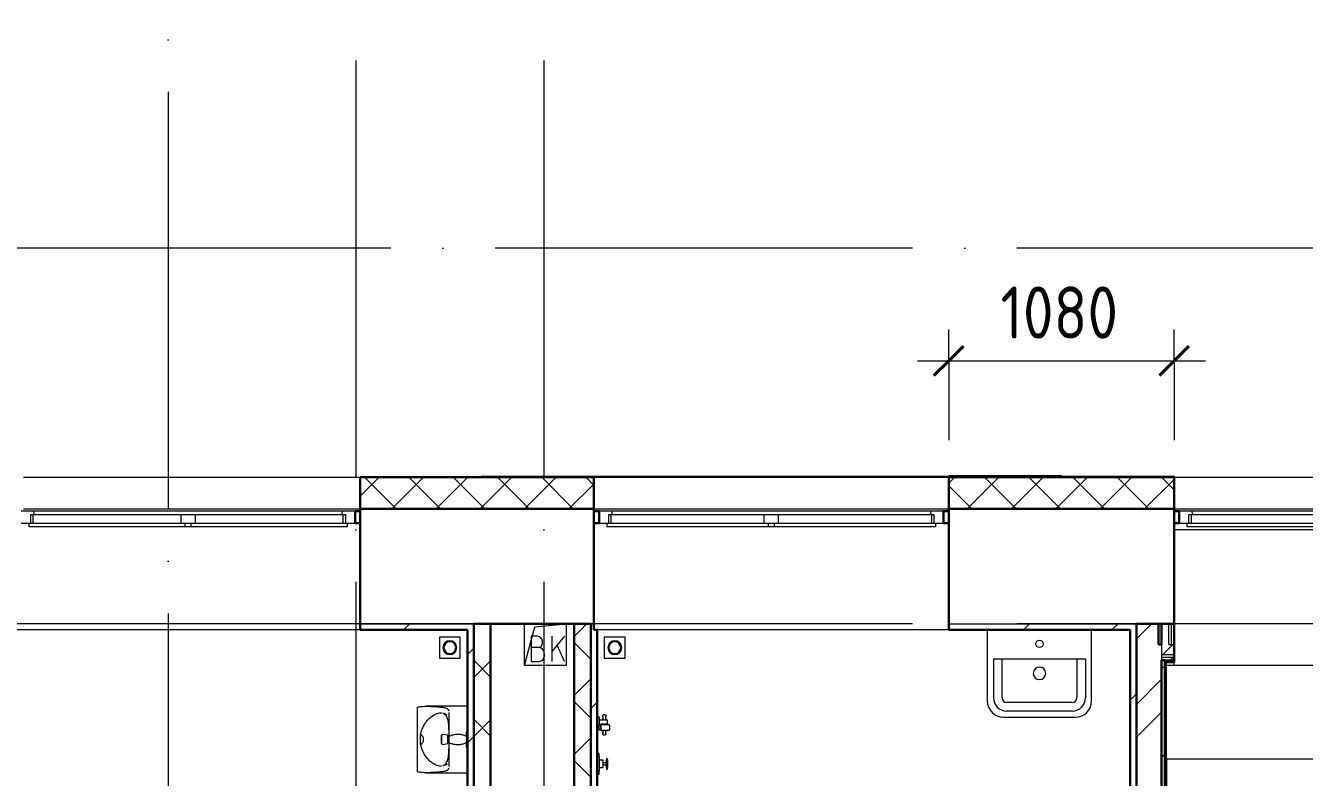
# Model space of a CAD drawing. Header units: millimetres. Extents: x -88595 to 880822, y -1054509 to -148035.
# Drawn here: x 313480 to 319608, y -268789 to -265185 of the extents above; entities that cross this region are included whole.
import ezdxf

# ---------------------------------------------------------------- set-up
doc = ezdxf.new("R2010")
doc.units = ezdxf.units.MM
doc.linetypes.add('ADSK_Линия сетки', pattern=[25, 20, -2.5, 0, -2.5])
for name, color, linetype, lineweight in [('_ Окна', 7, 'Continuous', 30), ('Обобщенные модели', 7, 'Continuous', 18), ('Оборудование', 7, 'Continuous', 18), ('Ограждение', 7, 'Continuous', 9), ('Окна', 7, 'Continuous', 9), ('Оси', 7, 'Continuous', 9), ('Перекрытие', 7, 'Continuous', 18), ('Размеры', 7, 'Continuous', 9), ('Сантехника', 7, 'Continuous', 18), ('Стены внутренние', 7, 'Continuous', 18), ('Стены наружные', 7, 'Continuous', 18), ('Стены штриховка', 7, 'Continuous', 9)]:
    doc.layers.add(name, color=color, linetype=linetype, lineweight=lineweight)
doc.styles.add('GOST Common_2', font='GOST_Common.ttf', dxfattribs={"width": 0.9, "height": 350})

# ---------------------------------------------------------------- blocks, each defined once
blk = doc.blocks.new('2 этаж')
at = {"lineweight": 18}
for p, q in [((345205, 659556.5), (345205, 659756.5)), ((345255.2, 659741.4), (345405, 659756.5)), ((345405, 659756.5), (345405, 659556.5)), ((345205, 659556.5), (345255.2, 659741.4)), ((345267.3, 659696), (345237.3, 659696)), ((345237.3, 659696), (345237.3, 659576)), ((345397.3, 659696), (345337.3, 659624.5)), ((345337.3, 659576), (345337.3, 659696)), ((345270.6, 659642.7), (345237.3, 659642.7)), ((345290.6, 659662.7), (345290.6, 659672.7)), ((345397.3, 659576), (345361.3, 659653.2)), ((345237.3, 659576), (345274, 659576)), ((345300.6, 659602.7), (345300.6, 659612.7)), ((345405, 659556.5), (345205, 659556.5))]:
    blk.add_line(p, q, dxfattribs=at)
for centre, radius, start, end in [((345267.3, 659672.7), 23.3, 0, 90), ((345270.6, 659662.7), 20, 270, 0), ((345270.6, 659612.7), 30, 0, 90), ((345274, 659602.7), 26.7, 270, 0)]:
    blk.add_arc(centre, radius, start, end, dxfattribs=at)
at = {"layer": '_ Окна', "lineweight": 18}
for p, q in [((342852.4, 660296.5), (342792.9, 660296.5)), ((342792.9, 660238.5), (342830.9, 660238.5)), ((342838.9, 660238.5), (342838.9, 660279.5)), ((342838.9, 660279.5), (342850.9, 660279.5)), ((342856.9, 660279.5), (342852.4, 660296.5)), ((344333.5, 660296.5), (344328.9, 660279.5)), ((344392.9, 660296.5), (344333.5, 660296.5)), ((344334.9, 660279.5), (344346.9, 660279.5)), ((344346.9, 660279.5), (344346.9, 660238.5)), ((344354.9, 660238.5), (344392.9, 660238.5)), ((344392.9, 660238.5), (344392.9, 660296.5)), ((345621.9, 660296.5), (345562.5, 660296.5)), ((345562.5, 660296.5), (345562.5, 660238.5)), ((345562.5, 660238.5), (345600.5, 660238.5)), ((345608.5, 660238.5), (345608.5, 660279.5)), ((345608.5, 660279.5), (345620.5, 660279.5)), ((345626.5, 660279.5), (345621.9, 660296.5)), ((347153.1, 660296.5), (347148.5, 660279.5)), ((347212.5, 660296.5), (347153.1, 660296.5)), ((347154.5, 660279.5), (347166.5, 660279.5)), ((347166.5, 660279.5), (347166.5, 660238.5)), ((347174.5, 660238.5), (347212.5, 660238.5)), ((347212.5, 660238.5), (347212.5, 660296.5)), ((348401.9, 660296.5), (348342.5, 660296.5)), ((348342.5, 660296.5), (348342.5, 660238.5)), ((348342.5, 660238.5), (348380.5, 660238.5)), ((348388.5, 660238.5), (348388.5, 660279.5)), ((348388.5, 660279.5), (348400.5, 660279.5)), ((348406.5, 660279.5), (348401.9, 660296.5))]:
    blk.add_line(p, q, dxfattribs=at)
at = {"layer": '_ Окна'}
for p, q in [((344417.9, 660296.5), (344392.9, 660296.5)), ((344392.9, 660296.5), (344392.9, 660238.5)), ((344392.9, 660238.5), (344417.9, 660238.5)), ((345562.5, 660296.5), (345537.5, 660296.5)), ((345537.5, 660238.5), (345562.5, 660238.5)), ((345562.5, 660238.5), (345562.5, 660296.5)), ((347237.5, 660296.5), (347212.5, 660296.5)), ((347212.5, 660296.5), (347212.5, 660238.5)), ((347212.5, 660238.5), (347237.5, 660238.5)), ((348342.5, 660296.5), (348317.5, 660296.5)), ((348317.5, 660238.5), (348342.5, 660238.5)), ((348342.5, 660238.5), (348342.5, 660296.5))]:
    blk.add_line(p, q, dxfattribs=at)
at = {"layer": 'Обобщенные модели'}
for p, q in [((347422.5, 659726.5), (347422.5, 659386.5)), ((347922.5, 659386.5), (347922.5, 659726.5)), ((347451.9, 659588.5), (347451.9, 659401.4)), ((347451.9, 659588.5), (347893.1, 659588.5)), ((347493.2, 659401.4), (347493.2, 659588.5)), ((347851.8, 659588.5), (347851.8, 659401.4)), ((347893.1, 659588.5), (347893.1, 659401.4)), ((347829.5, 659379.1), (347515.5, 659379.1)), ((347829.5, 659337.8), (347515.5, 659337.8)), ((347500.5, 659308.5), (347672.6, 659308.5)), ((347672.6, 659308.5), (347844.5, 659308.5))]:
    blk.add_line(p, q, dxfattribs=at)
blk.add_circle((347672.5, 659660.2), 17.5, dxfattribs=at)
for centre, radius, start, end in [((347672.9, 659518.3), 30, 0, 180), ((347672.9, 659518.3), 30, 180, 0), ((347500.5, 659386.5), 78, 180, 270), ((347515.5, 659401.4), 63.6, 180, 270), ((347515.5, 659401.4), 22.3, 180, 270), ((347829.5, 659401.4), 63.6, 270, 0), ((347829.5, 659401.4), 22.3, 270, 0), ((347844.5, 659386.5), 78, 270, 0)]:
    blk.add_arc(centre, radius, start, end, dxfattribs=at)
at = {"layer": 'Ограждение'}
for p, q in [((350017.5, 660206.5), (348317.5, 660206.5)), ((350017.5, 659756.5), (348317.5, 659756.5)), ((348317.5, 659556.5), (348317.5, 659571.5)), ((355882.5, 659556.5), (348277.5, 659556.5)), ((355882.5, 659556.5), (348277.5, 659556.5)), ((350017.5, 659556.5), (348317.5, 659556.5)), ((355882.5, 659106.5), (348277.5, 659106.5)), ((348282.5, 654021.5), (348282.5, 659106.5))]:
    blk.add_line(p, q, dxfattribs=at)
at = {"layer": 'Окна'}
for p, q in [((342830.9, 660238.5), (343577.9, 660238.5)), ((342830.9, 660221.5), (342830.9, 660238.5)), ((342850.9, 660279.5), (343557.9, 660279.5)), ((342850.9, 660238.5), (342850.9, 660279.5)), ((344333.5, 660296.5), (342852.4, 660296.5)), ((343557.9, 660279.5), (343627.9, 660279.5)), ((343557.9, 660279.5), (343557.9, 660238.5)), ((343577.9, 660238.5), (343607.9, 660238.5)), ((343577.9, 660238.5), (343577.9, 660221.5)), ((343607.9, 660238.5), (344354.9, 660238.5)), ((343607.9, 660221.5), (343607.9, 660238.5)), ((343627.9, 660279.5), (344334.9, 660279.5)), ((343627.9, 660238.5), (343627.9, 660279.5)), ((344334.9, 660279.5), (344334.9, 660238.5)), ((344354.9, 660238.5), (344354.9, 660221.5)), ((345600.5, 660238.5), (346372.5, 660238.5)), ((345600.5, 660221.5), (345600.5, 660238.5)), ((345620.5, 660279.5), (346352.5, 660279.5)), ((345620.5, 660238.5), (345620.5, 660279.5)), ((347153.1, 660296.5), (345621.9, 660296.5)), ((346352.5, 660279.5), (346422.5, 660279.5)), ((346352.5, 660279.5), (346352.5, 660238.5)), ((346372.5, 660238.5), (346402.5, 660238.5)), ((346372.5, 660238.5), (346372.5, 660221.5)), ((346402.5, 660238.5), (347174.5, 660238.5)), ((346402.5, 660221.5), (346402.5, 660238.5)), ((346422.5, 660279.5), (347154.5, 660279.5)), ((346422.5, 660238.5), (346422.5, 660279.5)), ((347154.5, 660279.5), (347154.5, 660238.5)), ((347174.5, 660238.5), (347174.5, 660221.5)), ((348380.5, 660238.5), (349152.5, 660238.5)), ((348380.5, 660221.5), (348380.5, 660238.5)), ((348400.5, 660279.5), (349132.5, 660279.5)), ((348400.5, 660238.5), (348400.5, 660279.5)), ((349933.1, 660296.5), (348401.9, 660296.5)), ((343577.9, 660221.5), (342830.9, 660221.5)), ((343607.9, 660221.5), (343577.9, 660221.5)), ((344354.9, 660221.5), (343607.9, 660221.5)), ((346372.5, 660221.5), (345600.5, 660221.5)), ((346402.5, 660221.5), (346372.5, 660221.5)), ((347174.5, 660221.5), (346402.5, 660221.5)), ((349152.5, 660221.5), (348380.5, 660221.5))]:
    blk.add_line(p, q, dxfattribs=at)
at = {"layer": 'Оси', "linetype": 'ADSK_Линия сетки', "ltscale": 100}
for p, q in [((343497.5, 697307.1), (343497.5, 631330.4)), ((344397.5, 662456.5), (344397.5, 632600.4)), ((345297.5, 662456.5), (345297.5, 632600.4)), ((364564.8, 661556.5), (287587.4, 661556.5)), ((364564.8, 659756.5), (287587.4, 659756.5))]:
    blk.add_line(p, q, dxfattribs=at)
at = {"layer": 'Перекрытие', "color": 49, "ltscale": 100, "true_color": 0x464646}
for p, q in [((345205, 659556.5), (345205, 659756.5)), ((345405, 659756.5), (345405, 659556.5)), ((345405, 659556.5), (345205, 659556.5))]:
    blk.add_line(p, q, dxfattribs=at)
at = {"layer": 'Размеры', "lineweight": 20}
for p, q in [((347237.5, 661016.1), (347237.5, 661166.1)), ((348317.5, 661016.1), (348317.5, 661166.1)), ((347087.5, 661016.1), (348467.5, 661016.1)), ((347237.5, 661016.1), (347237.5, 660636.5)), ((348317.5, 661016.1), (348317.5, 660636.5))]:
    blk.add_line(p, q, dxfattribs=at)
at = {"layer": 'Размеры', "lineweight": 40}
for p, q in [((347237.5, 661016.1), (347308.2, 661086.8)), ((348317.5, 661016.1), (348388.2, 661086.8)), ((347237.5, 661016.1), (347166.8, 660945.4)), ((348317.5, 661016.1), (348246.8, 660945.4))]:
    blk.add_line(p, q, dxfattribs=at)
at = {"layer": 'Сантехника'}
for p, q in [((344797.5, 659691.5), (344797.5, 659591.5)), ((344897.5, 659691.5), (344797.5, 659691.5)), ((344897.5, 659591.5), (344897.5, 659691.5)), ((345687.5, 659691.5), (345587.5, 659691.5)), ((345587.5, 659691.5), (345587.5, 659591.5)), ((345687.5, 659591.5), (345687.5, 659691.5)), ((345660.4, 659658.2), (345660.4, 659658.2)), ((345660.4, 659624.9), (345660.4, 659624.8)), ((344797.5, 659591.5), (344897.5, 659591.5)), ((345587.5, 659591.5), (345687.5, 659591.5)), ((344692.5, 659046), (344692.5, 659357)), ((344932.5, 659361), (344735.4, 659361)), ((344842.3, 659311.5), (344842.3, 659210.2)), ((345562.5, 659310.5), (345552.5, 659310.5)), ((345552.5, 659258.5), (345562.5, 659258.5)), ((345562.5, 659309.8), (345562.5, 659310.5)), ((345562.5, 659305.5), (345562.5, 659310.5)), ((345562.5, 659305.5), (345562.5, 659271.1)), ((345601.5, 659294.5), (345562.5, 659294.5)), ((345562.5, 659274.5), (345601.5, 659274.5)), ((345562.5, 659271.1), (345569.5, 659271.1)), ((345562.5, 659246.1), (345562.5, 659271.1)), ((345569.5, 659271.1), (345572.5, 659271.1)), ((345569.5, 659271.1), (345569.5, 659246.1)), ((345572.5, 659274.5), (345572.5, 659271.1)), ((345602.5, 659274.5), (345572.5, 659274.5)), ((345612.5, 659271.1), (345572.5, 659271.1)), ((345572.5, 659270.3), (345572.5, 659270.1)), ((345572.5, 659247.1), (345572.5, 659270.1)), ((345572.5, 659247.1), (345572.5, 659270.1)), ((345602.5, 659275.5), (345602.5, 659293.5)), ((345602.5, 659270.1), (345602.5, 659274.5)), ((345612.5, 659270.9), (345612.5, 659271.1)), ((345612.5, 659270.1), (345612.5, 659271.1)), ((345612.5, 659270.1), (345612.5, 659247.1)), ((344707.3, 659201.5), (344707.3, 659225.1)), ((344707.3, 659177.9), (344707.3, 659201.5)), ((344837.5, 659221.5), (344813.8, 659225.7)), ((344837.5, 659201.5), (344837.5, 659221.5)), ((344842.5, 659211.5), (344837.5, 659211.5)), ((344837.5, 659181.5), (344837.5, 659201.5)), ((344842.1, 659225.4), (344842.1, 659210.2)), ((344842.5, 659216.5), (344842.5, 659201.5)), ((344842.5, 659201.5), (344842.5, 659186.5)), ((345569.5, 659246.1), (345562.5, 659246.1)), ((345572.5, 659246.1), (345569.5, 659246.1)), ((345572.5, 659247.1), (345572.5, 659246.8)), ((345572.5, 659246.1), (345572.5, 659244.5)), ((345572.5, 659246.1), (345612.5, 659246.1)), ((345572.5, 659244.5), (345580, 659244.5)), ((345580, 659244.5), (345580, 659247.1)), ((345595, 659247.1), (345595, 659244.5)), ((345595, 659244.7), (345595, 659243.9)), ((345595, 659244.5), (345602.5, 659244.5)), ((345602.5, 659244.5), (345602.5, 659247.1)), ((345612.5, 659246.1), (345612.5, 659247.1)), ((345612.5, 659246.1), (345612.5, 659246.2)), ((344813.8, 659177.3), (344837.5, 659181.5)), ((344837.5, 659191.5), (344842.5, 659191.5)), ((344842.1, 659192.8), (344842.1, 659177.6)), ((344842.3, 659192.8), (344842.3, 659091.5)), ((345562.5, 659134.5), (345552.5, 659134.5)), ((345562.5, 659134), (345562.5, 659134.5)), ((345562.5, 659119.5), (345562.5, 659134.5)), ((345562.5, 659119.5), (345562.5, 659049.5)), ((345582.5, 659102), (345562.5, 659102)), ((345582.5, 659067), (345582.5, 659102)), ((345597.5, 659089.5), (345582.5, 659089.5)), ((345582.5, 659079.5), (345597.5, 659079.5)), ((345602.5, 659109.5), (345597.5, 659109.5)), ((345597.5, 659109.5), (345597.5, 659104.5)), ((345597.5, 659109.5), (345597.5, 659107)), ((345597.5, 659068.5), (345597.5, 659104.5)), ((345602.5, 659107), (345602.5, 659109.5)), ((345602.5, 659104.5), (345602.5, 659109.5)), ((345602.5, 659104.5), (345602.5, 659068.5)), ((344735.4, 659042.1), (344932.5, 659042.1)), ((345552.5, 659034.5), (345562.5, 659034.5)), ((345562.5, 659067), (345582.5, 659067)), ((345562.5, 659034.5), (345562.5, 659049.5)), ((345562.5, 659034.5), (345562.5, 659035)), ((345597.5, 659068.5), (345597.5, 659059.5)), ((345597.5, 659060.7), (345597.5, 659059.5)), ((345597.5, 659059.5), (345602.5, 659059.5)), ((345602.5, 659059.5), (345602.5, 659068.5)), ((345602.5, 659059.5), (345602.5, 659060.7))]:
    blk.add_line(p, q, dxfattribs=at)
at = {"layer": 'Сантехника', "flags": 128}
for points in [[(344833.9, 659318.4), (344828.7, 659321.1), (344823.3, 659323.7), (344817.8, 659326.1), (344813.8, 659327.6)], [(345580, 659313.8), (345580, 659314.1), (345580, 659314.4), (345580.1, 659314.7), (345580.1, 659315), (345580.2, 659315.3), (345580.2, 659315.6), (345580.3, 659315.9), (345580.4, 659316.2), (345580.5, 659316.4), (345580.6, 659316.7), (345580.7, 659317), (345580.8, 659317.3), (345581, 659317.5), (345581.1, 659317.8), (345581.3, 659318), (345581.5, 659318.3), (345581.7, 659318.5), (345581.9, 659318.7), (345582.1, 659319), (345582.3, 659319.2), (345582.5, 659319.4), (345582.7, 659319.6), (345583, 659319.8), (345583.2, 659319.9), (345583.4, 659320.1), (345583.7, 659320.3), (345584, 659320.4), (345584.2, 659320.5), (345584.5, 659320.7), (345584.8, 659320.8), (345585.1, 659320.9), (345585.4, 659321), (345585.6, 659321.1), (345585.9, 659321.1), (345586.2, 659321.2), (345586.5, 659321.2), (345586.8, 659321.3), (345587.1, 659321.3), (345587.4, 659321.3), (345587.7, 659321.3), (345588, 659321.3), (345588.3, 659321.3), (345588.6, 659321.2), (345588.9, 659321.2), (345589.2, 659321.1), (345589.5, 659321), (345589.8, 659320.9), (345590.1, 659320.8), (345590.3, 659320.7), (345590.6, 659320.6), (345590.9, 659320.5), (345591.2, 659320.3), (345591.4, 659320.2), (345591.7, 659320), (345591.9, 659319.9), (345592.2, 659319.7), (345592.4, 659319.5), (345592.6, 659319.3), (345592.8, 659319.1), (345593, 659318.9), (345593.2, 659318.6), (345593.4, 659318.4), (345593.6, 659318.2), (345593.8, 659317.9), (345593.9, 659317.7), (345594.1, 659317.4), (345594.2, 659317.1), (345594.3, 659316.9), (345594.5, 659316.6), (345594.6, 659316.3), (345594.7, 659316), (345594.7, 659315.7), (345594.8, 659315.4), (345594.9, 659315.1), (345594.9, 659314.9), (345595, 659314.6), (345595, 659314.3), (345595, 659314), (345595, 659313.8)], [(345580, 659313.8), (345580, 659313.8), (345580, 659313.6), (345580, 659313.4), (345580, 659313.2), (345580, 659312.8), (345580, 659312.4), (345580, 659311.8), (345580, 659311.3), (345580, 659310.6), (345580, 659309.8), (345580, 659309), (345580, 659308.1), (345580, 659307.2), (345580, 659306.2), (345580, 659305.1), (345580, 659303.9), (345580, 659302.7), (345580, 659301.4), (345580, 659300), (345580, 659299.2)], [(345580, 659310.1), (345580, 659310.8), (345580, 659311.4), (345580, 659311.9), (345580, 659312.4), (345580, 659312.8), (345580, 659313.1), (345580, 659313.4), (345580, 659313.6), (345580, 659313.7), (345580, 659313.8), (345580, 659313.8)], [(345580, 659295), (345580, 659296.4), (345580, 659297.7), (345580, 659299), (345580, 659300.3), (345580, 659301.5), (345580, 659302.7)], [(345580, 659295.6), (345580, 659296.9), (345580, 659298.3), (345580, 659299.2)], [(345595, 659299.2), (345595, 659300.5), (345595, 659301.9), (345595, 659303.1), (345595, 659304.3), (345595, 659305.5), (345595, 659306.5), (345595, 659307.5), (345595, 659308.5), (345595, 659309.3), (345595, 659310.1), (345595, 659310.8), (345595, 659311.5), (345595, 659312), (345595, 659312.5), (345595, 659312.9), (345595, 659313.3), (345595, 659313.5), (345595, 659313.7), (345595, 659313.8), (345595, 659313.8)], [(345595, 659313.8), (345595, 659313.8), (345595, 659313.7), (345595, 659313.5), (345595, 659313.3), (345595, 659313), (345595, 659312.6), (345595, 659312.1), (345595, 659311.6), (345595, 659311.1), (345595, 659310.5)], [(345595, 659302.2), (345595, 659301), (345595, 659299.7), (345595, 659298.5), (345595, 659297.1), (345595, 659295.8), (345595, 659294.5)], [(345595, 659299.2), (345595, 659297.8), (345595, 659296.4), (345595, 659295.2)], [(344808, 659220.8), (344808, 659221), (344808, 659221.2), (344808, 659221.4), (344808, 659221.6), (344808.1, 659221.7), (344808.1, 659221.9), (344808.2, 659222.1), (344808.2, 659222.3), (344808.3, 659222.5), (344808.4, 659222.7), (344808.4, 659222.9), (344808.5, 659223.1), (344808.6, 659223.2), (344808.7, 659223.4), (344808.8, 659223.6), (344808.9, 659223.7), (344809.1, 659223.9), (344809.2, 659224.1), (344809.3, 659224.2), (344809.5, 659224.3), (344809.6, 659224.5), (344809.8, 659224.6), (344809.9, 659224.7), (344810.1, 659224.9), (344810.3, 659225), (344810.4, 659225.1), (344810.6, 659225.2), (344810.8, 659225.3), (344811, 659225.3), (344811.1, 659225.4), (344811.3, 659225.5), (344811.5, 659225.5), (344811.7, 659225.6), (344811.9, 659225.6), (344812.1, 659225.7), (344812.3, 659225.7), (344812.5, 659225.7), (344812.7, 659225.8), (344812.9, 659225.8), (344813.1, 659225.8), (344813.3, 659225.7), (344813.5, 659225.7), (344813.7, 659225.7), (344813.8, 659225.7)], [(344808, 659201.5), (344808, 659202.3), (344808, 659203), (344808, 659203.8), (344808, 659204.6), (344808, 659205.3), (344808, 659206.1), (344808, 659206.8), (344808, 659207.6), (344808, 659208.3), (344808, 659209), (344808, 659209.7), (344808, 659210.4), (344808, 659211.1), (344808, 659211.7), (344808, 659212.4), (344808, 659213), (344808, 659213.6), (344808, 659214.2), (344808, 659214.8), (344808, 659215.3), (344808, 659215.8), (344808, 659216.3), (344808, 659216.8), (344808, 659217.3), (344808, 659217.7), (344808, 659218.1), (344808, 659218.5), (344808, 659218.8), (344808, 659219.2), (344808, 659219.4), (344808, 659219.7), (344808, 659219.9), (344808, 659220.2), (344808, 659220.3), (344808, 659220.5), (344808, 659220.6), (344808, 659220.7), (344808, 659220.7), (344808, 659220.8)], [(344808, 659220.8), (344808, 659220.7), (344808, 659220.7), (344808, 659220.6), (344808, 659220.5), (344808, 659220.4), (344808, 659220.2), (344808, 659220), (344808, 659219.8), (344808, 659219.5), (344808, 659219.2), (344808, 659218.9), (344808, 659218.6), (344808, 659218.2), (344808, 659217.8), (344808, 659217.4), (344808, 659216.9), (344808, 659216.5), (344808, 659216), (344808, 659215.5), (344808, 659214.9), (344808, 659214.4), (344808, 659213.8), (344808, 659213.2), (344808, 659212.5), (344808, 659211.9), (344808, 659211.3), (344808, 659210.6), (344808, 659209.9), (344808, 659209.2), (344808, 659208.5), (344808, 659207.8), (344808, 659207), (344808, 659206.3), (344808, 659205.5), (344808, 659204.8), (344808, 659204), (344808, 659203.3), (344808, 659202.5), (344808, 659201.7), (344808, 659201.5)], [(344808, 659201.5), (344808, 659200.7), (344808, 659200), (344808, 659199.2), (344808, 659198.4), (344808, 659197.7), (344808, 659196.9), (344808, 659196.2), (344808, 659195.5), (344808, 659194.7), (344808, 659194), (344808, 659193.3), (344808, 659192.6), (344808, 659191.9), (344808, 659191.3), (344808, 659190.6), (344808, 659190), (344808, 659189.4), (344808, 659188.8), (344808, 659188.2), (344808, 659187.7), (344808, 659187.2), (344808, 659186.7), (344808, 659186.2), (344808, 659185.7), (344808, 659185.3), (344808, 659184.9), (344808, 659184.5), (344808, 659184.2), (344808, 659183.9), (344808, 659183.6), (344808, 659183.3), (344808, 659183.1), (344808, 659182.9), (344808, 659182.7), (344808, 659182.5), (344808, 659182.4), (344808, 659182.3), (344808, 659182.3), (344808, 659182.3)], [(344808, 659182.3), (344808, 659182.3), (344808, 659182.3), (344808, 659182.4), (344808, 659182.5), (344808, 659182.6), (344808, 659182.8), (344808, 659183), (344808, 659183.2), (344808, 659183.5), (344808, 659183.8), (344808, 659184.1), (344808, 659184.4), (344808, 659184.8), (344808, 659185.2), (344808, 659185.6), (344808, 659186.1), (344808, 659186.5), (344808, 659187), (344808, 659187.6), (344808, 659188.1), (344808, 659188.7), (344808, 659189.2), (344808, 659189.8), (344808, 659190.5), (344808, 659191.1), (344808, 659191.8), (344808, 659192.4), (344808, 659193.1), (344808, 659193.8), (344808, 659194.5), (344808, 659195.3), (344808, 659196), (344808, 659196.7), (344808, 659197.5), (344808, 659198.2), (344808, 659199), (344808, 659199.8), (344808, 659200.5), (344808, 659201.3), (344808, 659201.5)], [(344842.5, 659216.5), (344845.7, 659218.1), (344849, 659219.6), (344852.3, 659221), (344855.7, 659222.3), (344859.1, 659223.4), (344862.6, 659224.3), (344866.1, 659225.2), (344869.6, 659225.8), (344873.2, 659226.4), (344876.7, 659226.8), (344880.3, 659227.1), (344883.9, 659227.2), (344887.5, 659227.1), (344891.1, 659227), (344894.7, 659226.6), (344898.3, 659226.2), (344901.8, 659225.6), (344905.4, 659224.8), (344908.8, 659224), (344912.3, 659222.9), (344915.7, 659221.8), (344919.1, 659220.5), (344922.4, 659219), (344925.6, 659217.5), (344927.5, 659216.5)], [(344927.5, 659236.5), (344927.5, 659236.7), (344927.5, 659236.9), (344927.5, 659237.1), (344927.6, 659237.3), (344927.6, 659237.5), (344927.6, 659237.7), (344927.7, 659237.9), (344927.8, 659238.1), (344927.8, 659238.3), (344927.9, 659238.5), (344928, 659238.6), (344928.1, 659238.8), (344928.2, 659239), (344928.3, 659239.2), (344928.4, 659239.3), (344928.5, 659239.5), (344928.6, 659239.6), (344928.7, 659239.8), (344928.9, 659240), (344929, 659240.1), (344929.2, 659240.2), (344929.3, 659240.4), (344929.5, 659240.5), (344929.6, 659240.6), (344929.8, 659240.7), (344930, 659240.8), (344930.1, 659240.9), (344930.3, 659241), (344930.5, 659241.1), (344930.7, 659241.2), (344930.9, 659241.2), (344931.1, 659241.3), (344931.3, 659241.3), (344931.5, 659241.4), (344931.7, 659241.4), (344931.8, 659241.5), (344932, 659241.5), (344932.2, 659241.5), (344932.4, 659241.5), (344932.5, 659241.5)], [(344927.5, 659216.5), (344927.5, 659217.7), (344927.5, 659218.9), (344927.5, 659220.1), (344927.5, 659221.3), (344927.5, 659222.4), (344927.5, 659223.5), (344927.5, 659224.6), (344927.5, 659225.6), (344927.5, 659226.6), (344927.5, 659227.6), (344927.5, 659228.5), (344927.5, 659229.4), (344927.5, 659230.2), (344927.5, 659231), (344927.5, 659231.7), (344927.5, 659232.4), (344927.5, 659233), (344927.5, 659233.6), (344927.5, 659234.1), (344927.5, 659234.6), (344927.5, 659235), (344927.5, 659235.4), (344927.5, 659235.7), (344927.5, 659236), (344927.5, 659236.2), (344927.5, 659236.4), (344927.5, 659236.5), (344927.5, 659236.5)], [(344927.5, 659236.5), (344927.5, 659236.5), (344927.5, 659236.4), (344927.5, 659236.3), (344927.5, 659236.1), (344927.5, 659235.8), (344927.5, 659235.5), (344927.5, 659235.1), (344927.5, 659234.7), (344927.5, 659234.3), (344927.5, 659233.7), (344927.5, 659233.2), (344927.5, 659232.6), (344927.5, 659231.9), (344927.5, 659231.2), (344927.5, 659230.4), (344927.5, 659229.6), (344927.5, 659228.7), (344927.5, 659227.8), (344927.5, 659226.9), (344927.5, 659225.9), (344927.5, 659224.9), (344927.5, 659223.8), (344927.5, 659222.7), (344927.5, 659221.6), (344927.5, 659220.4), (344927.5, 659219.2), (344927.5, 659218), (344927.5, 659216.8), (344927.5, 659215.5), (344927.5, 659214.2), (344927.5, 659212.9), (344927.5, 659211.5), (344927.5, 659210.2), (344927.5, 659208.8), (344927.5, 659207.5), (344927.5, 659206.1), (344927.5, 659204.7), (344927.5, 659203.3), (344927.5, 659201.9), (344927.5, 659201.5)], [(344927.5, 659201.5), (344927.5, 659200.1), (344927.5, 659198.7), (344927.5, 659197.3), (344927.5, 659195.9), (344927.5, 659194.6), (344927.5, 659193.2), (344927.5, 659191.8), (344927.5, 659190.5), (344927.5, 659189.2), (344927.5, 659187.9), (344927.5, 659186.6), (344927.5, 659185.3), (344927.5, 659184.1), (344927.5, 659182.9), (344927.5, 659181.7), (344927.5, 659180.6), (344927.5, 659179.5), (344927.5, 659178.4), (344927.5, 659177.4), (344927.5, 659176.4), (344927.5, 659175.4), (344927.5, 659174.5), (344927.5, 659173.7), (344927.5, 659172.8), (344927.5, 659172.1), (344927.5, 659171.3), (344927.5, 659170.6), (344927.5, 659170), (344927.5, 659169.4), (344927.5, 659168.9), (344927.5, 659168.4), (344927.5, 659168), (344927.5, 659167.6), (344927.5, 659167.3), (344927.5, 659167), (344927.5, 659166.8), (344927.5, 659166.7), (344927.5, 659166.6), (344927.5, 659166.5)], [(345580, 659243.9), (345580, 659242.5), (345580, 659241.1), (345580, 659239.9), (345580, 659238.7), (345580, 659237.5), (345580, 659236.5), (345580, 659235.5), (345580, 659234.5), (345580, 659233.7), (345580, 659232.9), (345580, 659232.2), (345580, 659231.5), (345580, 659231), (345580, 659230.5), (345580, 659230.1), (345580, 659229.7), (345580, 659229.5), (345580, 659229.3), (345580, 659229.2), (345580, 659229.2)], [(345580, 659229.2), (345580, 659229.3), (345580, 659229.4), (345580, 659229.5), (345580, 659229.8), (345580, 659230.1), (345580, 659230.4), (345580, 659230.9), (345580, 659231.4), (345580, 659231.9), (345580, 659232.6)], [(345595, 659229.2), (345595, 659228.9), (345595, 659228.6), (345594.9, 659228.3), (345594.9, 659228), (345594.9, 659227.7), (345594.8, 659227.4), (345594.7, 659227.1), (345594.6, 659226.9), (345594.5, 659226.6), (345594.4, 659226.3), (345594.3, 659226), (345594.2, 659225.8), (345594, 659225.5), (345593.9, 659225.2), (345593.7, 659225), (345593.5, 659224.7), (345593.3, 659224.5), (345593.1, 659224.3), (345592.9, 659224), (345592.7, 659223.8), (345592.5, 659223.6), (345592.3, 659223.4), (345592, 659223.2), (345591.8, 659223.1), (345591.6, 659222.9), (345591.3, 659222.7), (345591, 659222.6), (345590.8, 659222.5), (345590.5, 659222.3), (345590.2, 659222.2), (345589.9, 659222.1), (345589.7, 659222), (345589.4, 659222), (345589.1, 659221.9), (345588.8, 659221.8), (345588.5, 659221.8), (345588.2, 659221.7), (345587.9, 659221.7), (345587.6, 659221.7), (345587.3, 659221.7), (345587, 659221.7), (345586.7, 659221.8), (345586.4, 659221.8), (345586.1, 659221.9), (345585.8, 659221.9), (345585.5, 659222), (345585.2, 659222.1), (345584.9, 659222.2), (345584.7, 659222.3), (345584.4, 659222.4), (345584.1, 659222.5), (345583.8, 659222.7), (345583.6, 659222.8), (345583.3, 659223), (345583.1, 659223.2), (345582.8, 659223.3), (345582.6, 659223.5), (345582.4, 659223.7), (345582.2, 659223.9), (345582, 659224.2), (345581.8, 659224.4), (345581.6, 659224.6), (345581.4, 659224.8), (345581.2, 659225.1), (345581.1, 659225.4), (345580.9, 659225.6), (345580.8, 659225.9), (345580.7, 659226.1), (345580.5, 659226.4), (345580.4, 659226.7), (345580.3, 659227), (345580.3, 659227.3), (345580.2, 659227.6), (345580.1, 659227.9), (345580.1, 659228.2), (345580, 659228.5), (345580, 659228.8), (345580, 659229.1), (345580, 659229.2)], [(345595, 659229.2), (345595, 659229.3), (345595, 659229.4), (345595, 659229.6), (345595, 659229.9), (345595, 659230.2), (345595, 659230.6), (345595, 659231.2), (345595, 659231.8), (345595, 659232.4), (345595, 659233.2), (345595, 659234), (345595, 659234.9), (345595, 659235.8), (345595, 659236.9), (345595, 659237.9), (345595, 659239.1), (345595, 659240.3), (345595, 659241.6), (345595, 659243), (345595, 659243.9)], [(345595, 659232.3), (345595, 659231.7), (345595, 659231.1), (345595, 659230.7), (345595, 659230.3), (345595, 659229.9), (345595, 659229.6), (345595, 659229.4), (345595, 659229.3), (345595, 659229.2), (345595, 659229.2)], [(344813.8, 659177.3), (344813.6, 659177.3), (344813.4, 659177.3), (344813.2, 659177.3), (344813, 659177.3), (344812.8, 659177.3), (344812.6, 659177.3), (344812.4, 659177.3), (344812.2, 659177.3), (344812, 659177.3), (344811.8, 659177.4), (344811.6, 659177.4), (344811.5, 659177.5), (344811.3, 659177.6), (344811.1, 659177.6), (344810.9, 659177.7), (344810.7, 659177.8), (344810.5, 659177.9), (344810.4, 659178), (344810.2, 659178.1), (344810, 659178.2), (344809.9, 659178.3), (344809.7, 659178.4), (344809.6, 659178.6), (344809.4, 659178.7), (344809.3, 659178.9), (344809.1, 659179), (344809, 659179.2), (344808.9, 659179.3), (344808.8, 659179.5), (344808.7, 659179.7), (344808.6, 659179.8), (344808.5, 659180), (344808.4, 659180.2), (344808.3, 659180.4), (344808.3, 659180.6), (344808.2, 659180.8), (344808.1, 659180.9), (344808.1, 659181.1), (344808, 659181.3), (344808, 659181.5), (344808, 659181.7), (344808, 659181.9), (344808, 659182.1), (344808, 659182.3)], [(344927.5, 659186.5), (344924.3, 659184.9), (344921, 659183.4), (344917.7, 659182), (344914.3, 659180.7), (344910.9, 659179.6), (344907.4, 659178.7), (344903.9, 659177.9), (344900.4, 659177.2), (344896.8, 659176.6), (344893.3, 659176.2), (344889.7, 659176), (344886.1, 659175.8), (344882.5, 659175.9), (344878.9, 659176), (344875.3, 659176.4), (344871.7, 659176.8), (344868.2, 659177.4), (344864.6, 659178.2), (344861.2, 659179.1), (344857.7, 659180.1), (344854.3, 659181.2), (344850.9, 659182.5), (344847.6, 659184), (344844.4, 659185.5), (344842.5, 659186.5)], [(344927.5, 659166.5), (344927.5, 659166.5), (344927.5, 659166.6), (344927.5, 659166.8), (344927.5, 659167), (344927.5, 659167.2), (344927.5, 659167.5), (344927.5, 659167.9), (344927.5, 659168.3), (344927.5, 659168.7), (344927.5, 659169.3), (344927.5, 659169.8), (344927.5, 659170.5), (344927.5, 659171.1), (344927.5, 659171.9), (344927.5, 659172.6), (344927.5, 659173.4), (344927.5, 659174.3), (344927.5, 659175.2), (344927.5, 659176.1), (344927.5, 659177.1), (344927.5, 659178.1), (344927.5, 659179.2), (344927.5, 659180.3), (344927.5, 659181.4), (344927.5, 659182.6), (344927.5, 659183.8), (344927.5, 659185), (344927.5, 659186.3)], [(344932.5, 659161.5), (344932.3, 659161.5), (344932.1, 659161.5), (344931.9, 659161.5), (344931.7, 659161.6), (344931.5, 659161.6), (344931.3, 659161.6), (344931.1, 659161.7), (344930.9, 659161.8), (344930.7, 659161.8), (344930.6, 659161.9), (344930.4, 659162), (344930.2, 659162.1), (344930, 659162.2), (344929.8, 659162.3), (344929.7, 659162.4), (344929.5, 659162.5), (344929.4, 659162.6), (344929.2, 659162.7), (344929.1, 659162.9), (344928.9, 659163), (344928.8, 659163.2), (344928.6, 659163.3), (344928.5, 659163.5), (344928.4, 659163.6), (344928.3, 659163.8), (344928.2, 659164), (344928.1, 659164.1), (344928, 659164.3), (344927.9, 659164.5), (344927.8, 659164.7), (344927.8, 659164.9), (344927.7, 659165.1), (344927.7, 659165.3), (344927.6, 659165.5), (344927.6, 659165.7), (344927.5, 659165.9), (344927.5, 659166.1), (344927.5, 659166.3), (344927.5, 659166.5), (344927.5, 659166.5)], [(344813.8, 659075.4), (344819.4, 659077.6), (344824.9, 659080), (344830.2, 659082.6), (344835.3, 659085.5)]]:
    blk.add_lwpolyline(points, dxfattribs=at)
at = {"layer": 'Сантехника'}
for centre, radius, start, end in [((344847.5, 659641.5), 33.3, 0, 180), ((344847.5, 659641.5), 33.3, 180, 0), ((344847.5, 659641.5), 28.3, 0, 180), ((344847.5, 659641.5), 28.3, 180, 0), ((345637.5, 659641.5), 33.3, 0, 180), ((345637.5, 659641.5), 33.3, 180, 0), ((345637.5, 659641.5), 28.3, 0, 180), ((345637.5, 659641.5), 28.3, 180, 0), ((345601.5, 659293.5), 1, 0, 90), ((345601.5, 659275.5), 1, 270, 0)]:
    blk.add_arc(centre, radius, start, end, dxfattribs=at)
for major_axis, start_param, end_param in [((0, 25), 4.712389, 5.943447), ((0, -25), 0.339739, 1.570796)]:
    blk.add_ellipse((344700.2, 659201.5), major_axis=major_axis, ratio=0.859293, start_param=start_param, end_param=end_param, dxfattribs=at)
for points, knots in [([(344692.5, 659357), (344698.2, 659358.1), (344709.3, 659359.7), (344722.7, 659360.7), (344732.9, 659361), (344740.4, 659360.9), (344747.8, 659360.8), (344754.9, 659360.5), (344761.9, 659360.2), (344770.8, 659359.8), (344781.3, 659359.2), (344792.8, 659358.3), (344803.7, 659357.1), (344813.8, 659355.7), (344822.8, 659353.9), (344830.1, 659351.5), (344834.9, 659349), (344837.4, 659346.8), (344838.7, 659345.5), (344839.5, 659344.3), (344840.2, 659343.2), (344840.9, 659342.1), (344841.3, 659341), (344841.6, 659340.2), (344841.7, 659339.7), (344841.8, 659339.4), (344841.8, 659339.3)], [-1, -1, -1, -1, -0.9416667, -0.8833333, -0.8541667, -0.825, -0.7958333, -0.7666667, -0.7375, -0.7083333, -0.65, -0.5916667, -0.5333333, -0.4666667, -0.4, -0.3333333, -0.2666667, -0.2333333, -0.2166667, -0.2, -0.1833333, -0.1666667, -0.15, -0.1416667, -0.1375, -0.1333333, -0.1333333, -0.1333333, -0.1333333]), ([(344707.3, 659225.1), (344708.5, 659231.5), (344711.7, 659244), (344719, 659261.7), (344728.1, 659277.8), (344742.4, 659296.9), (344762.6, 659315.4), (344787, 659328.2), (344801.2, 659330), (344807.4, 659329.1)], [0, 0, 0, 0, 0.0526316, 0.1052632, 0.1578947, 0.2105263, 0.3157895, 0.4210526, 0.5263158, 0.5263158, 0.5263158, 0.5263158]), ([(344816.2, 659326.6), (344818.9, 659325.3), (344825.6, 659320.7), (344833.7, 659307.9), (344839.1, 659286.1), (344841.1, 659262.9), (344841.8, 659242), (344842, 659231), (344842.1, 659225.4)], [0.5789474, 0.5789474, 0.5789474, 0.5789474, 0.6315789, 0.7236842, 0.8157895, 0.9078947, 0.9539474, 1, 1, 1, 1]), ([(344842.5, 659330.8), (344842.5, 659330.6), (344842.5, 659330.4), (344842.5, 659329.8), (344842.5, 659328.7), (344842.5, 659327), (344842.4, 659324.9), (344842.4, 659321.8), (344842.4, 659317.5), (344842.3, 659313.6), (344842.3, 659311.5)], [-0.06666667, -0.06666667, -0.06666667, -0.06666667, -0.06458333, -0.0625, -0.05833333, -0.05, -0.04166667, -0.03333333, -0.01666667, 0, 0, 0, 0]), ([(344807.4, 659073.9), (344804.3, 659073.5), (344794.3, 659073.5), (344775.9, 659079.6), (344753.3, 659095.2), (344732.9, 659117.1), (344719, 659140.4), (344711.1, 659161.3), (344708.4, 659172.3), (344707.3, 659177.9)], [0.4736842, 0.4736842, 0.4736842, 0.4736842, 0.5263158, 0.6315789, 0.7236842, 0.8157895, 0.9078947, 0.9539474, 1, 1, 1, 1]), ([(344842.1, 659177.6), (344842, 659171.2), (344841.8, 659158.7), (344841.1, 659141), (344839.7, 659125), (344836.8, 659106), (344830.4, 659087.4), (344821.6, 659079), (344816.2, 659076.4)], [0, 0, 0, 0, 0.0526316, 0.1052632, 0.1578947, 0.2105263, 0.3157895, 0.4210526, 0.4210526, 0.4210526, 0.4210526]), ([(344842.3, 659091.5), (344842.3, 659088.4), (344842.4, 659084.2), (344842.4, 659079.3), (344842.5, 659076), (344842.5, 659073.8), (344842.5, 659072.6), (344842.5, 659072.2), (344842.5, 659072.1)], [-1, -1, -1, -1, -0.975, -0.9625, -0.95, -0.9375, -0.934375, -0.9328125, -0.9328125, -0.9328125, -0.9328125]), ([(344841.8, 659063.8), (344841.8, 659063.7), (344841.8, 659063.6), (344841.6, 659063), (344841.4, 659062.2), (344841, 659061.2), (344840.6, 659060.3), (344840.1, 659059.5), (344839.4, 659058.6), (344838.7, 659057.6), (344837.4, 659056.2), (344834.9, 659054), (344830.1, 659051.5), (344822.8, 659049.1), (344813.8, 659047.3), (344803.3, 659045.8), (344791.2, 659044.6), (344777.8, 659043.6), (344763, 659042.8), (344749.5, 659042.3), (344738.3, 659042), (344726.8, 659042.1), (344711.7, 659043), (344699, 659044.8), (344692.5, 659046)], [-0.8666667, -0.8666667, -0.8666667, -0.8666667, -0.865625, -0.8625, -0.85, -0.8375, -0.825, -0.8125, -0.8, -0.7833333, -0.7666667, -0.7333333, -0.6666667, -0.6, -0.5333333, -0.4666667, -0.4, -0.3333333, -0.2666667, -0.2, -0.1666667, -0.1333333, -0.0666667, 0, 0, 0, 0])]:
    blk.add_open_spline(points, degree=3, knots=knots, dxfattribs=at)
at = {"layer": 'Стены внутренние'}
for p, q in [((342804.5, 660458.5), (344417.9, 660458.5)), ((345537.5, 660458.5), (347237.5, 660458.5)), ((348317.5, 660458.5), (350017.5, 660458.5)), ((342804.5, 660306.5), (344417.9, 660306.5)), ((345537.5, 660306.5), (347237.5, 660306.5)), ((348317.5, 660306.5), (350017.5, 660306.5)), ((344417.9, 659756.5), (344962.5, 659756.5)), ((345522.5, 659756.5), (345537.5, 659756.5)), ((347237.5, 659756.5), (348137.5, 659756.5))]:
    blk.add_line(p, q, dxfattribs=at)
at = {"layer": 'Стены внутренние', "lineweight": 30}
for p, q in [((345537.5, 660458.5), (344417.9, 660458.5)), ((344417.9, 660458.5), (344417.9, 660306.5)), ((345537.5, 660306.5), (345537.5, 660458.5)), ((348317.5, 660458.5), (347237.5, 660458.5)), ((347237.5, 660458.5), (347237.5, 660306.5)), ((348317.5, 660306.5), (348317.5, 660458.5)), ((345537.5, 660306.5), (344417.9, 660306.5)), ((344417.9, 660306.5), (344417.9, 659756.5)), ((344417.9, 660306.5), (345537.5, 660306.5)), ((345537.5, 659756.5), (345537.5, 660306.5)), ((348317.5, 660306.5), (347237.5, 660306.5)), ((347237.5, 660306.5), (347237.5, 659756.5)), ((347237.5, 660306.5), (348317.5, 660306.5)), ((348317.5, 659756.5), (348317.5, 660306.5)), ((345042.5, 659756.5), (345442.5, 659756.5))]:
    blk.add_line(p, q, dxfattribs=at)
at = {"layer": 'Стены внутренние', "linetype": 'Continuous', "lineweight": 9}
for p, q in [((344417.9, 660367.5), (344507, 660456.5)), ((344590.5, 660306.5), (344440.5, 660456.5)), ((344569.1, 660306.5), (344719.1, 660456.5)), ((344802.6, 660306.5), (344652.6, 660456.5)), ((344781.2, 660306.5), (344931.2, 660456.5)), ((345014.7, 660306.5), (344864.7, 660456.5)), ((344993.3, 660306.5), (345143.3, 660456.5)), ((345226.9, 660306.5), (345076.9, 660456.5)), ((345205.5, 660306.5), (345355.5, 660456.5)), ((345439, 660306.5), (345289, 660456.5)), ((345416, 660458.5), (345414.9, 660456.5)), ((345417.6, 660306.5), (345535.5, 660424.4)), ((345535.5, 660422.1), (345501.1, 660456.5)), ((347237.5, 660421), (347239.5, 660421)), ((347239.5, 660431.3), (347264.7, 660456.5)), ((347258.8, 660456.5), (347257.7, 660458.5)), ((347326.8, 660306.5), (347476.8, 660456.5)), ((347560.3, 660306.5), (347410.3, 660456.5)), ((347538.9, 660306.5), (347688.9, 660456.5)), ((347772.5, 660306.5), (347622.5, 660456.5)), ((347727.8, 660457.1), (347727, 660458.5)), ((347751.1, 660306.5), (347901.1, 660456.5)), ((347984.6, 660306.5), (347834.6, 660456.5)), ((347963.2, 660306.5), (348113.2, 660456.5)), ((348196.7, 660306.5), (348046.7, 660456.5)), ((348175.3, 660306.5), (348315.5, 660446.7)), ((348231.6, 660458.5), (348230.5, 660456.5)), ((348315.5, 660399.9), (348258.8, 660456.5)), ((348314.7, 660456.5), (348313.5, 660458.5)), ((348317.5, 660451.6), (348315.5, 660455.1)), ((345537.5, 660389.9), (345535.5, 660393.4)), ((347348.2, 660306.5), (347239.5, 660415.2))]:
    blk.add_line(p, q, dxfattribs=at)
at = {"layer": 'Стены наружные'}
for p, q in [((344997.5, 660463.5), (347237.5, 660463.5)), ((344997.5, 660458.5), (344997.5, 660463.5)), ((345537.5, 660458.5), (345537.5, 660463.5)), ((347777.5, 660463.5), (348317.5, 660463.5)), ((348317.5, 660463.5), (348317.5, 660458.5)), ((344962.5, 659756.5), (344417.9, 659756.5)), ((344417.9, 659726.5), (342767.9, 659726.5)), ((347237.5, 659726.5), (345552.5, 659726.5))]:
    blk.add_line(p, q, dxfattribs=at)
at = {"layer": 'Стены наружные', "lineweight": 30}
for p, q in [((347777.5, 660463.5), (347237.5, 660463.5)), ((347237.5, 660463.5), (347237.5, 660458.5)), ((347777.5, 660458.5), (347777.5, 660463.5)), ((344417.9, 659756.5), (344417.9, 659726.5)), ((345042.5, 659756.5), (344962.5, 659756.5)), ((344962.5, 655701.5), (344962.5, 659756.5)), ((345042.5, 655701.5), (345042.5, 659756.5)), ((345442.5, 659756.5), (345442.5, 655701.5)), ((345522.5, 659756.5), (345442.5, 659756.5)), ((345522.5, 655701.5), (345522.5, 659756.5)), ((345537.5, 659726.5), (345537.5, 659756.5)), ((347237.5, 659756.5), (347237.5, 659726.5)), ((348137.5, 659756.5), (348137.5, 653481.5)), ((348317.5, 659756.5), (348137.5, 659756.5)), ((348242.5, 659756.5), (348242.5, 659656.5)), ((348257.5, 659656.5), (348257.5, 659756.5)), ((348317.5, 659581.5), (348317.5, 659756.5)), ((344417.9, 659726.5), (344932.5, 659726.5)), ((344932.5, 659726.5), (344932.5, 655731.5)), ((345552.5, 659726.5), (345537.5, 659726.5)), ((345552.5, 655731.5), (345552.5, 659726.5)), ((347237.5, 659726.5), (348107.5, 659726.5)), ((348107.5, 659726.5), (348107.5, 653511.5)), ((348242.5, 659656.5), (348257.5, 659656.5)), ((348257.5, 653361.5), (348257.5, 659581.5)), ((348272.5, 659581.5), (348257.5, 659581.5)), ((348257.5, 659581.5), (348257.5, 654021.5)), ((348257.5, 659581.5), (348272.5, 659581.5)), ((348272.5, 659576.5), (348277.5, 659576.5)), ((348272.5, 654021.5), (348272.5, 659576.5)), ((348277.5, 654021.5), (348277.5, 659571.5)), ((348277.5, 659571.5), (348317.5, 659571.5)), ((348317.5, 659571.5), (348317.5, 659581.5))]:
    blk.add_line(p, q, dxfattribs=at)
at = {"layer": 'Стены наружные', "linetype": 'Continuous', "lineweight": 9}
for p, q in [((347257.7, 660458.5), (347257.5, 660458.9)), ((347727, 660458.5), (347724.1, 660463.5)), ((344625.5, 659726.5), (344655.5, 659756.5)), ((345442.5, 659695), (345504, 659756.5)), ((347595.3, 659726.5), (347625.3, 659756.5)), ((348019.6, 659726.5), (348049.6, 659756.5)), ((348137.5, 659684.1), (348209.9, 659756.5)), ((344932.5, 659609.3), (344962.5, 659639.3)), ((345522.5, 659586.6), (345442.5, 659666.6)), ((348261.8, 659606.5), (348311.8, 659656.5)), ((345042.5, 659500.9), (344962.5, 659580.9)), ((344962.5, 659497.8), (345042.5, 659577.8)), ((348288.9, 659571.5), (348293.9, 659576.5)), ((348293.9, 659576.5), (348298.9, 659581.5)), ((348298.9, 659581.5), (348311.4, 659594)), ((348311.4, 659594), (348317.5, 659600.2)), ((348257.5, 659540.2), (348272.5, 659555.2)), ((348272.5, 659555.2), (348277.5, 659560.2)), ((345442.5, 659412.2), (345522.5, 659492.2)), ((348137.5, 659369.8), (348257.5, 659489.8)), ((348272.5, 659484.4), (348277.5, 659489.4)), ((345522.5, 659303.8), (345442.5, 659383.8)), ((345522.5, 659350.7), (345552.5, 659380.7)), ((348107.5, 659390.2), (348137.5, 659420.2)), ((348272.5, 659413.7), (348277.5, 659418.7)), ((348137.5, 659212.6), (348257.5, 659332.6)), ((348272.5, 659343), (348277.5, 659348)), ((345042.5, 659218.1), (344962.5, 659298.1)), ((344962.5, 659215), (345042.5, 659295)), ((348272.5, 659272.3), (348277.5, 659277.3)), ((344932.5, 659185), (344962.5, 659215)), ((345442.5, 659129.3), (345522.5, 659209.3)), ((348272.5, 659201.6), (348277.5, 659206.6)), ((348272.5, 659130.9), (348277.5, 659135.9)), ((345522.5, 659020.9), (345442.5, 659100.9)), ((348257.5, 659115.9), (348272.5, 659130.9)), ((348272.5, 659060.2), (348277.5, 659065.2))]:
    blk.add_line(p, q, dxfattribs=at)
at = {"layer": 'Стены штриховка'}
for p, q in [((345535.5, 660456.5), (344419.9, 660456.5)), ((344419.9, 660456.5), (344419.9, 660382.5)), ((345535.5, 660382.5), (345535.5, 660456.5)), ((348315.5, 660456.5), (347239.5, 660456.5)), ((347239.5, 660456.5), (347239.5, 660382.5)), ((348315.5, 660382.5), (348315.5, 660456.5)), ((344417.9, 660382.5), (344419.9, 660382.5)), ((345535.5, 660382.5), (345537.5, 660382.5)), ((347237.5, 660382.5), (347239.5, 660382.5)), ((348315.5, 660382.5), (348317.5, 660382.5)), ((348292.5, 659656.5), (348292.5, 659756.5)), ((348305, 659656.5), (348305, 659756.5)), ((348257.5, 659656.5), (348257.5, 659581.5)), ((348292.5, 659656.5), (348317.5, 659656.5)), ((348317.5, 659606.5), (348257.5, 659606.5)), ((348317.5, 659594), (348257.5, 659594)), ((348317.5, 659581.5), (348272.5, 659581.5)), ((348272.5, 659581.5), (348317.5, 659581.5)), ((348277.5, 659576.5), (348317.5, 659576.5))]:
    blk.add_line(p, q, dxfattribs=at)
at = {"layer": 'Размеры', "lineweight": 20, "insert": (347485.6, 661372.9), "char_height": 250, "width": 700.591, "attachment_point": 1, "line_spacing_factor": 1.022761, "style": 'GOST Common_2'}
blk.add_mtext('1080', dxfattribs=at)

msp = doc.modelspace()

# ---------------------------------------------------------------- block references
at = {"layer": 'Оборудование', "color": 5, "true_color": 0x0000ff}
msp.add_blockref('2 этаж', (-29334.2, -927808.4), dxfattribs=at)

doc.saveas('drawing.dxf')
